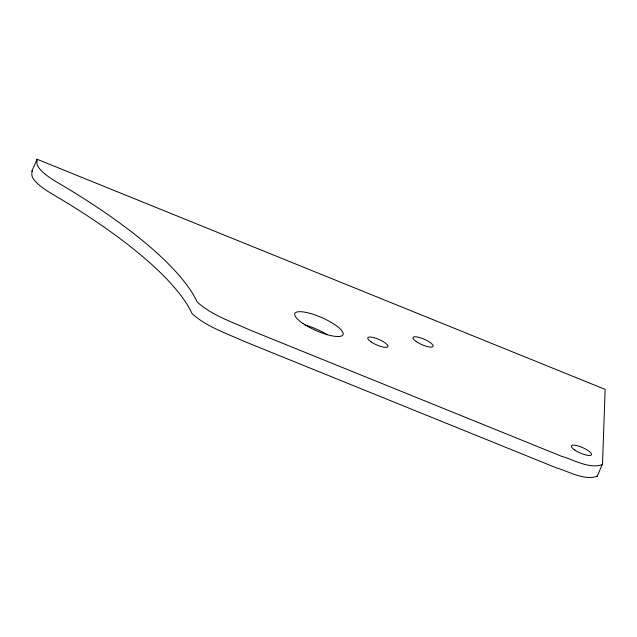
<?xml version="1.0" encoding="UTF-8"?>
<svg xmlns="http://www.w3.org/2000/svg" width="637" height="637" viewBox="0 0 637 637"><rect width="100%" height="100%" fill="white"/><g stroke="black" fill="none" stroke-linecap="round" stroke-linejoin="round"><path stroke-width="0.96" d="M31.977 170.875L31.85 174.578A43.913 11.808 23.7 0 0 51.892 193.823A317.29 85.326 23.7 0 1 192.135 313.73C206.738 326.853 226.191 333.199 243.828 341.241L556.611 467.956C569.144 471.555 584.288 480.831 597.219 476.245L602.514 463.895L605.15 389.39L37.081 159.258L31.977 170.875L32.742 171.178M37.081 159.258L36.954 162.961A43.913 11.808 23.7 0 0 56.996 182.206A317.29 85.326 23.7 0 1 197.239 302.105C211.834 315.235 231.287 321.581 248.932 329.624L561.707 456.339C574.24 459.938 589.392 469.214 602.323 464.628M597.219 476.245L597.41 475.521M305.147 325.053A26.348 7.087 23.7 0 1 327.362 334.767M574.773 450.041A10.98 2.954 23.7 0 0 591.367 454.906A10.98 2.954 23.7 0 0 578.157 445.956A10.98 2.954 23.7 0 0 574.773 450.041M416.383 341.679A10.98 2.954 23.7 0 0 432.977 346.544A10.98 2.954 23.7 0 0 419.767 337.594A10.98 2.954 23.7 0 0 416.383 341.679M371.196 341.942A10.98 2.954 23.7 0 0 387.79 346.815A10.98 2.954 23.7 0 0 374.58 337.857A10.98 2.954 23.7 0 0 371.196 341.942M302.965 323.477A26.348 7.087 23.7 0 0 342.786 335.158A26.348 7.087 23.7 0 0 311.079 313.675A26.348 7.087 23.7 0 0 302.965 323.477"/></g></svg>
